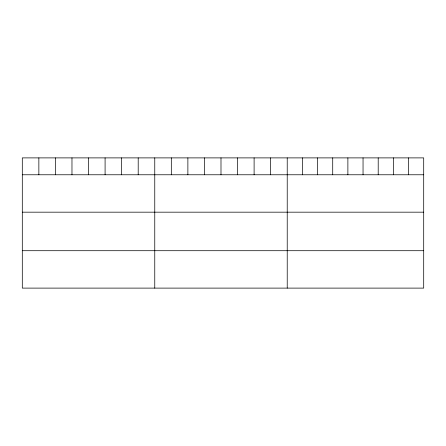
<?xml version="1.0" encoding="UTF-8"?>
<svg xmlns="http://www.w3.org/2000/svg" width="446" height="446" viewBox="0 0 446 446"><rect width="100%" height="100%" fill="white"/><g stroke="black" fill="none" stroke-linecap="round" stroke-linejoin="round"><path stroke-width="0.67" d="M423.7 174.771L423.7 288.11L22.3 288.11L22.3 157.89L423.7 157.89L423.7 174.771L22.3 174.771M22.3 212.173L423.7 212.173M22.3 250.708L423.7 250.708M408.536 157.89L408.536 174.771M393.372 157.89L393.372 174.771M378.208 157.89L378.208 174.771M363.044 157.89L363.044 174.771M347.88 157.89L347.88 174.771M332.716 157.89L332.716 174.771M317.552 157.89L317.552 174.771M302.388 157.89L302.388 174.771M287.224 157.89L287.224 288.11M270.666 157.89L270.666 174.771M254.108 157.89L254.108 174.771M237.551 157.89L237.551 174.771M220.993 157.89L220.993 174.771M204.435 157.89L204.435 174.771M187.877 157.89L187.877 174.771M171.32 157.89L171.32 174.771M154.762 157.89L154.762 288.11M138.204 157.89L138.204 174.771M121.646 157.89L121.646 174.771M105.089 157.89L105.089 174.771M88.531 157.89L88.531 174.771M71.973 157.89L71.973 174.771M55.416 157.89L55.416 174.771M38.858 157.89L38.858 174.771"/></g></svg>
